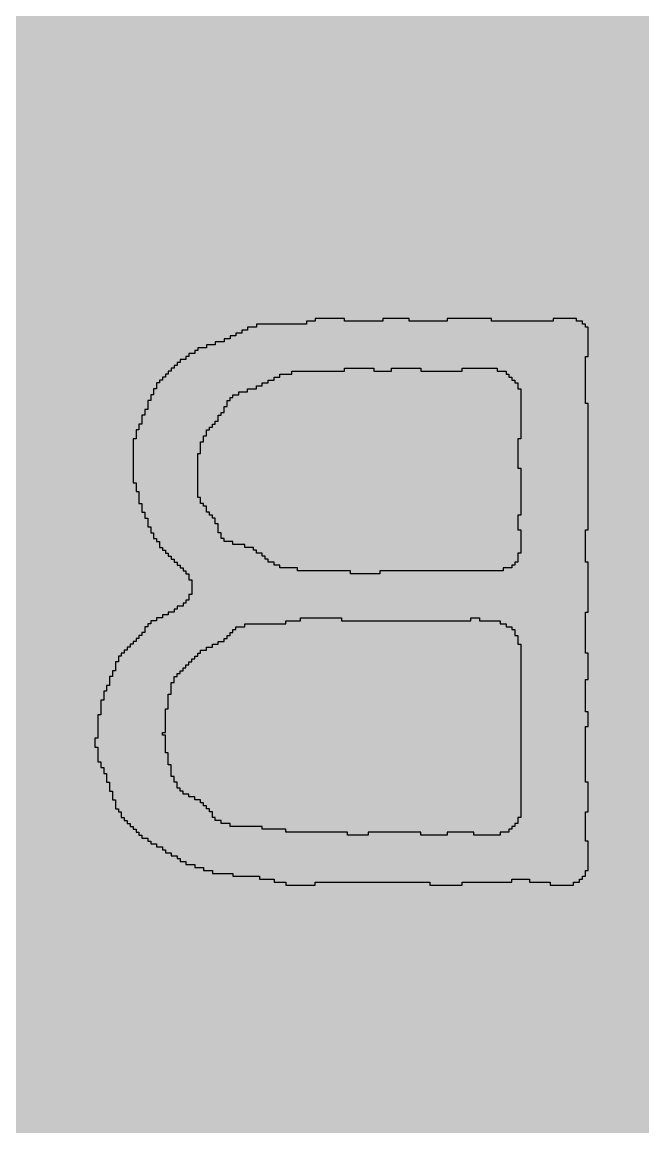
# Model space of a CAD drawing. Header units: millimetres. Extents: x 9.6 to 105, y 7.6 to 66.9.
# Drawn here: x 14.961 to 16.26, y 15.277 to 17.589 of the extents above; entities that cross this region are included whole.
import ezdxf

# ---------------------------------------------------------------- set-up
doc = ezdxf.new("R2010")
doc.units = ezdxf.units.MM
for name, color, linetype in [('BottomLayer', 5, 'Continuous'), ('BottomOverlay', 54, 'Continuous'), ('TopLayer', 1, 'Continuous')]:
    doc.layers.add(name, color=color, linetype=linetype)

msp = doc.modelspace()

# ---------------------------------------------------------------- hatches: boundary and pattern name
at = {"layer": 'BottomLayer'}
msp.add_hatch(color=5, dxfattribs=at).paths.add_polyline_path([(10.2868, 10.414), (18.669, 10.414), (18.669, 61.9242), (10.2868, 61.9242)])
at = {"layer": 'TopLayer'}
msp.add_hatch(color=1, dxfattribs=at).paths.add_polyline_path([(9.779, 11.049), (19.939, 11.049), (19.939, 35.814), (9.779, 35.814)])

# ---------------------------------------------------------------- linework, layer by layer
at = {"layer": 'BottomOverlay'}
for p, q in [((15.5739, 16.969), (15.5739, 16.9629)), ((15.6354, 16.969), (15.5739, 16.969)), ((15.6354, 16.9629), (15.6354, 16.969)), ((15.7706, 16.969), (15.7153, 16.969)), ((15.7153, 16.969), (15.7153, 16.9629)), ((15.7706, 16.9629), (15.7706, 16.969)), ((15.9426, 16.969), (15.8504, 16.969)), ((15.8504, 16.969), (15.8504, 16.9629)), ((15.9426, 16.9629), (15.9426, 16.969)), ((16.1208, 16.969), (16.0716, 16.969)), ((16.0716, 16.969), (16.0716, 16.9629)), ((16.1208, 16.9629), (16.1208, 16.969)), ((15.4511, 16.9506), (15.4326, 16.9506)), ((15.4326, 16.9506), (15.4326, 16.9445)), ((15.5555, 16.9568), (15.4511, 16.9568)), ((15.4511, 16.9568), (15.4511, 16.9506)), ((15.5739, 16.9629), (15.5555, 16.9629)), ((15.5555, 16.9629), (15.5555, 16.9568)), ((15.7153, 16.9629), (15.6354, 16.9629)), ((15.8504, 16.9629), (15.7706, 16.9629)), ((16.0716, 16.9629), (15.9426, 16.9629)), ((16.133, 16.9629), (16.1208, 16.9629)), ((16.133, 16.9568), (16.133, 16.9629)), ((16.1392, 16.9568), (16.133, 16.9568)), ((16.1392, 16.9506), (16.1392, 16.9568)), ((16.1453, 16.9506), (16.1392, 16.9506)), ((16.1453, 16.9445), (16.1453, 16.9506)), ((15.3958, 16.926), (15.3835, 16.926)), ((15.3835, 16.926), (15.3835, 16.9199)), ((15.408, 16.9322), (15.3958, 16.9322)), ((15.3958, 16.9322), (15.3958, 16.926)), ((15.4203, 16.9383), (15.408, 16.9383)), ((15.408, 16.9383), (15.408, 16.9322)), ((15.4326, 16.9445), (15.4203, 16.9445)), ((15.4203, 16.9445), (15.4203, 16.9383)), ((16.1453, 16.9383), (16.1453, 16.9445)), ((16.1453, 16.9322), (16.1453, 16.9383)), ((16.1453, 16.926), (16.1453, 16.9322)), ((16.1453, 16.9199), (16.1453, 16.926)), ((15.3282, 16.9015), (15.322, 16.9015)), ((15.322, 16.9015), (15.322, 16.8953)), ((15.3466, 16.9076), (15.3282, 16.9076)), ((15.3282, 16.9076), (15.3282, 16.9015)), ((15.365, 16.9138), (15.3466, 16.9138)), ((15.3466, 16.9138), (15.3466, 16.9076)), ((15.3835, 16.9199), (15.365, 16.9199)), ((15.365, 16.9199), (15.365, 16.9138)), ((16.1453, 16.9138), (16.1453, 16.9199)), ((16.1453, 16.9076), (16.1453, 16.9138)), ((16.1453, 16.9015), (16.1453, 16.9076)), ((16.1453, 16.8953), (16.1453, 16.9015)), ((15.2913, 16.8769), (15.2852, 16.8769)), ((15.2852, 16.8769), (15.2852, 16.8707)), ((15.3036, 16.883), (15.2913, 16.883)), ((15.2913, 16.883), (15.2913, 16.8769)), ((15.3097, 16.8892), (15.3036, 16.8892)), ((15.3036, 16.8892), (15.3036, 16.883)), ((15.322, 16.8953), (15.3097, 16.8953)), ((15.3097, 16.8953), (15.3097, 16.8892)), ((16.1392, 16.883), (16.1392, 16.8892)), ((16.1392, 16.8892), (16.1453, 16.8892)), ((16.1392, 16.8769), (16.1392, 16.883)), ((16.1392, 16.8707), (16.1392, 16.8769)), ((16.1453, 16.8892), (16.1453, 16.8953)), ((15.2729, 16.8585), (15.2667, 16.8585)), ((15.2667, 16.8585), (15.2667, 16.8523)), ((15.279, 16.8646), (15.2729, 16.8646)), ((15.2729, 16.8646), (15.2729, 16.8585)), ((15.2852, 16.8707), (15.279, 16.8707)), ((15.279, 16.8707), (15.279, 16.8646)), ((15.5248, 16.8523), (15.5248, 16.8585)), ((15.5248, 16.8585), (15.6354, 16.8585)), ((15.6354, 16.8585), (15.6354, 16.8646)), ((15.6354, 16.8646), (15.6968, 16.8646)), ((15.6968, 16.8646), (15.6968, 16.8585)), ((15.6968, 16.8585), (15.7337, 16.8585)), ((15.7337, 16.8585), (15.7337, 16.8646)), ((15.7337, 16.8646), (15.7951, 16.8646)), ((15.7951, 16.8646), (15.7951, 16.8585)), ((15.7951, 16.8585), (15.8811, 16.8585)), ((15.8811, 16.8585), (15.8811, 16.8646)), ((15.8811, 16.8646), (15.9549, 16.8646)), ((15.9549, 16.8646), (15.9549, 16.8585)), ((15.9549, 16.8585), (15.9733, 16.8585)), ((15.9733, 16.8585), (15.9733, 16.8523)), ((16.1392, 16.8646), (16.1392, 16.8707)), ((16.1392, 16.8585), (16.1392, 16.8646)), ((16.1392, 16.8523), (16.1392, 16.8585)), ((15.2483, 16.8339), (15.2422, 16.8339)), ((15.2422, 16.8339), (15.2422, 16.8277)), ((15.2544, 16.84), (15.2483, 16.84)), ((15.2483, 16.84), (15.2483, 16.8339)), ((15.2606, 16.8462), (15.2544, 16.8462)), ((15.2544, 16.8462), (15.2544, 16.84)), ((15.2667, 16.8523), (15.2606, 16.8523)), ((15.2606, 16.8523), (15.2606, 16.8462)), ((15.4633, 16.8277), (15.4633, 16.8339)), ((15.4633, 16.8339), (15.4756, 16.8339)), ((15.4756, 16.8339), (15.4756, 16.84)), ((15.4756, 16.84), (15.4879, 16.84)), ((15.4879, 16.84), (15.4879, 16.8462)), ((15.4879, 16.8462), (15.5002, 16.8462)), ((15.5002, 16.8462), (15.5002, 16.8523)), ((15.5002, 16.8523), (15.5248, 16.8523)), ((15.9733, 16.8523), (15.9794, 16.8523)), ((15.9794, 16.8523), (15.9794, 16.8462)), ((15.9794, 16.8462), (15.9856, 16.8462)), ((15.9856, 16.8462), (15.9856, 16.84)), ((15.9856, 16.84), (15.9917, 16.84)), ((15.9917, 16.84), (15.9917, 16.8339)), ((15.9917, 16.8339), (15.9979, 16.8339)), ((15.9979, 16.8339), (15.9979, 16.8277)), ((16.1392, 16.8462), (16.1392, 16.8523)), ((16.1392, 16.84), (16.1392, 16.8462)), ((16.1392, 16.8339), (16.1392, 16.84)), ((16.1392, 16.8277), (16.1392, 16.8339)), ((15.236, 16.8093), (15.2299, 16.8093)), ((15.2299, 16.8093), (15.2299, 16.8032)), ((15.2422, 16.8216), (15.236, 16.8216)), ((15.236, 16.8216), (15.236, 16.8154)), ((15.236, 16.8154), (15.236, 16.8093)), ((15.2422, 16.8277), (15.2422, 16.8216)), ((15.4019, 16.8032), (15.4019, 16.8093)), ((15.4019, 16.8093), (15.4142, 16.8093)), ((15.4142, 16.8093), (15.4142, 16.8154)), ((15.4142, 16.8154), (15.4326, 16.8154)), ((15.4326, 16.8154), (15.4326, 16.8216)), ((15.4326, 16.8216), (15.4511, 16.8216)), ((15.4511, 16.8216), (15.4511, 16.8277)), ((15.4511, 16.8277), (15.4633, 16.8277)), ((15.9979, 16.8277), (15.9979, 16.8216)), ((15.9979, 16.8216), (16.004, 16.8216)), ((16.004, 16.8216), (16.004, 16.8154)), ((16.004, 16.8154), (16.004, 16.8093)), ((16.004, 16.8093), (16.004, 16.8032)), ((16.1392, 16.8216), (16.1392, 16.8277)), ((16.1392, 16.8154), (16.1392, 16.8216)), ((16.1392, 16.8093), (16.1392, 16.8154)), ((16.1392, 16.8032), (16.1392, 16.8093)), ((15.2299, 16.797), (15.2237, 16.797)), ((15.2237, 16.797), (15.2237, 16.7909)), ((15.2237, 16.7909), (15.2237, 16.7847)), ((15.2237, 16.7847), (15.2237, 16.7786)), ((15.2299, 16.8032), (15.2299, 16.797)), ((15.3835, 16.7786), (15.3835, 16.7847)), ((15.3835, 16.7847), (15.3896, 16.7847)), ((15.3896, 16.7909), (15.3896, 16.797)), ((15.3896, 16.797), (15.3958, 16.797)), ((15.3896, 16.7847), (15.3896, 16.7909)), ((15.3958, 16.797), (15.3958, 16.8032)), ((15.3958, 16.8032), (15.4019, 16.8032)), ((16.004, 16.8032), (16.004, 16.797)), ((16.004, 16.797), (16.004, 16.7909)), ((16.004, 16.7909), (16.004, 16.7847)), ((16.004, 16.7847), (16.004, 16.7786)), ((16.1392, 16.797), (16.1392, 16.8032)), ((16.1392, 16.7909), (16.1392, 16.797)), ((16.1453, 16.7909), (16.1392, 16.7909)), ((16.1453, 16.7847), (16.1453, 16.7909)), ((16.1453, 16.7786), (16.1453, 16.7847)), ((15.2176, 16.7663), (15.2114, 16.7663)), ((15.2114, 16.7663), (15.2114, 16.7602)), ((15.2114, 16.7602), (15.2114, 16.754)), ((15.2237, 16.7786), (15.2176, 16.7786)), ((15.2176, 16.7786), (15.2176, 16.7724)), ((15.2176, 16.7724), (15.2176, 16.7663)), ((15.3712, 16.7602), (15.3712, 16.7663)), ((15.3712, 16.7663), (15.3773, 16.7663)), ((15.3712, 16.754), (15.3712, 16.7602)), ((15.3773, 16.7663), (15.3773, 16.7724)), ((15.3773, 16.7724), (15.3835, 16.7724)), ((15.3835, 16.7724), (15.3835, 16.7786)), ((16.004, 16.7786), (16.004, 16.7724)), ((16.004, 16.7724), (16.004, 16.7663)), ((16.004, 16.7663), (16.004, 16.7602)), ((16.004, 16.7602), (16.004, 16.754)), ((16.1453, 16.7724), (16.1453, 16.7786)), ((16.1453, 16.7663), (16.1453, 16.7724)), ((16.1453, 16.7602), (16.1453, 16.7663)), ((16.1453, 16.754), (16.1453, 16.7602)), ((15.2114, 16.7479), (15.2053, 16.7479)), ((15.2053, 16.7479), (15.2053, 16.7417)), ((15.2053, 16.7417), (15.2053, 16.7356)), ((15.2114, 16.754), (15.2114, 16.7479)), ((15.3528, 16.7356), (15.3528, 16.7417)), ((15.3528, 16.7417), (15.3589, 16.7417)), ((15.3589, 16.7417), (15.3589, 16.7479)), ((15.3589, 16.7479), (15.365, 16.7479)), ((15.365, 16.7479), (15.365, 16.754)), ((15.365, 16.754), (15.3712, 16.754)), ((16.004, 16.754), (16.004, 16.7479)), ((16.004, 16.7479), (16.004, 16.7417)), ((16.004, 16.7417), (16.004, 16.7356)), ((16.1453, 16.7479), (16.1453, 16.754)), ((16.1453, 16.7417), (16.1453, 16.7479)), ((16.1453, 16.7356), (16.1453, 16.7417)), ((15.1992, 16.7171), (15.193, 16.7171)), ((15.193, 16.7171), (15.193, 16.711)), ((15.2053, 16.7356), (15.1992, 16.7356)), ((15.1992, 16.7356), (15.1992, 16.7294)), ((15.1992, 16.7294), (15.1992, 16.7233)), ((15.1992, 16.7233), (15.1992, 16.7171)), ((15.3405, 16.7171), (15.3405, 16.7233)), ((15.3405, 16.7233), (15.3466, 16.7233)), ((15.3405, 16.711), (15.3405, 16.7171)), ((15.3466, 16.7294), (15.3466, 16.7356)), ((15.3466, 16.7356), (15.3528, 16.7356)), ((15.3466, 16.7233), (15.3466, 16.7294)), ((16.004, 16.7171), (15.9979, 16.7171)), ((15.9979, 16.7171), (15.9979, 16.711)), ((16.004, 16.7356), (16.004, 16.7294)), ((16.004, 16.7294), (16.004, 16.7233)), ((16.004, 16.7233), (16.004, 16.7171)), ((16.1453, 16.7294), (16.1453, 16.7356)), ((16.1453, 16.7233), (16.1453, 16.7294)), ((16.1453, 16.7171), (16.1453, 16.7233)), ((16.1453, 16.711), (16.1453, 16.7171)), ((15.193, 16.711), (15.193, 16.7049)), ((15.193, 16.7049), (15.193, 16.6987)), ((15.193, 16.6987), (15.193, 16.6926)), ((15.193, 16.6926), (15.193, 16.6864)), ((15.3343, 16.7049), (15.3343, 16.711)), ((15.3343, 16.711), (15.3405, 16.711)), ((15.3343, 16.6987), (15.3343, 16.7049)), ((15.3343, 16.6926), (15.3343, 16.6987)), ((15.3343, 16.6864), (15.3343, 16.6926)), ((15.9979, 16.711), (15.9979, 16.7049)), ((15.9979, 16.7049), (15.9979, 16.6987)), ((15.9979, 16.6987), (15.9979, 16.6926)), ((15.9979, 16.6926), (15.9979, 16.6864)), ((16.1453, 16.7049), (16.1453, 16.711)), ((16.1453, 16.6987), (16.1453, 16.7049)), ((16.1453, 16.6926), (16.1453, 16.6987)), ((16.1453, 16.6864), (16.1453, 16.6926)), ((15.193, 16.6864), (15.193, 16.6803)), ((15.193, 16.6803), (15.193, 16.6741)), ((15.193, 16.6741), (15.193, 16.668)), ((15.193, 16.668), (15.193, 16.6618)), ((15.3282, 16.6803), (15.3282, 16.6864)), ((15.3282, 16.6864), (15.3343, 16.6864)), ((15.3282, 16.6741), (15.3282, 16.6803)), ((15.3282, 16.668), (15.3282, 16.6741)), ((15.3282, 16.6618), (15.3282, 16.668)), ((15.9979, 16.6864), (15.9979, 16.6803)), ((15.9979, 16.6803), (15.9979, 16.6741)), ((15.9979, 16.6741), (15.9979, 16.668)), ((15.9979, 16.668), (15.9979, 16.6618)), ((16.1453, 16.6803), (16.1453, 16.6864)), ((16.1453, 16.6741), (16.1453, 16.6803)), ((16.1453, 16.668), (16.1453, 16.6741)), ((16.1453, 16.6618), (16.1453, 16.668)), ((15.193, 16.6618), (15.193, 16.6557)), ((15.193, 16.6557), (15.193, 16.6496)), ((15.193, 16.6496), (15.193, 16.6434)), ((15.3282, 16.6557), (15.3282, 16.6618)), ((15.3282, 16.6496), (15.3282, 16.6557)), ((15.3282, 16.6434), (15.3282, 16.6496)), ((15.9979, 16.6618), (15.9979, 16.6557)), ((15.9979, 16.6557), (16.004, 16.6557)), ((16.004, 16.6557), (16.004, 16.6496)), ((16.004, 16.6496), (16.004, 16.6434)), ((16.1453, 16.6557), (16.1453, 16.6618)), ((16.1453, 16.6496), (16.1453, 16.6557)), ((16.1453, 16.6434), (16.1453, 16.6496)), ((15.193, 16.6434), (15.193, 16.6373)), ((15.193, 16.6373), (15.193, 16.6311)), ((15.193, 16.6311), (15.193, 16.625)), ((15.193, 16.625), (15.1992, 16.625)), ((15.1992, 16.625), (15.1992, 16.6188)), ((15.3282, 16.6373), (15.3282, 16.6434)), ((15.3282, 16.6311), (15.3282, 16.6373)), ((15.3282, 16.625), (15.3282, 16.6311)), ((15.3282, 16.6188), (15.3282, 16.625)), ((16.004, 16.6434), (16.004, 16.6373)), ((16.004, 16.6373), (16.004, 16.6311)), ((16.004, 16.6311), (16.004, 16.625)), ((16.004, 16.625), (16.004, 16.6188)), ((16.1453, 16.6373), (16.1453, 16.6434)), ((16.1453, 16.6311), (16.1453, 16.6373)), ((16.1453, 16.625), (16.1453, 16.6311)), ((16.1453, 16.6188), (16.1453, 16.625)), ((15.1992, 16.6188), (15.1992, 16.6127)), ((15.1992, 16.6127), (15.1992, 16.6065)), ((15.1992, 16.6065), (15.2053, 16.6065)), ((15.2053, 16.6065), (15.2053, 16.6004)), ((15.2053, 16.6004), (15.2053, 16.5943)), ((15.3282, 16.6127), (15.3282, 16.6188)), ((15.3282, 16.6065), (15.3282, 16.6127)), ((15.3282, 16.6004), (15.3282, 16.6065)), ((15.3282, 16.5943), (15.3282, 16.6004)), ((16.004, 16.6188), (16.004, 16.6127)), ((16.004, 16.6127), (16.004, 16.6065)), ((16.004, 16.6065), (16.004, 16.6004)), ((16.004, 16.6004), (16.004, 16.5943)), ((16.1453, 16.6127), (16.1453, 16.6188)), ((16.1453, 16.6065), (16.1453, 16.6127)), ((16.1453, 16.6004), (16.1453, 16.6065)), ((16.1453, 16.5943), (16.1453, 16.6004)), ((15.2053, 16.5943), (15.2053, 16.5881)), ((15.2053, 16.5881), (15.2053, 16.582)), ((15.2053, 16.582), (15.2114, 16.582)), ((15.2114, 16.582), (15.2114, 16.5758)), ((15.2114, 16.5758), (15.2114, 16.5697)), ((15.3343, 16.5943), (15.3282, 16.5943)), ((15.3343, 16.5881), (15.3343, 16.5943)), ((15.3343, 16.582), (15.3343, 16.5881)), ((15.3405, 16.582), (15.3343, 16.582)), ((15.3405, 16.5758), (15.3405, 16.582)), ((15.3466, 16.5758), (15.3405, 16.5758)), ((15.3466, 16.5697), (15.3466, 16.5758)), ((16.004, 16.5943), (16.004, 16.5881)), ((16.004, 16.5881), (16.004, 16.582)), ((16.004, 16.582), (16.004, 16.5758)), ((16.004, 16.5758), (16.004, 16.5697)), ((16.1453, 16.5881), (16.1453, 16.5943)), ((16.1453, 16.582), (16.1453, 16.5881)), ((16.1453, 16.5758), (16.1453, 16.582)), ((16.1453, 16.5697), (16.1453, 16.5758)), ((15.2114, 16.5697), (15.2114, 16.5635)), ((15.2114, 16.5635), (15.2176, 16.5635)), ((15.2176, 16.5635), (15.2176, 16.5574)), ((15.2176, 16.5574), (15.2176, 16.5513)), ((15.3466, 16.5635), (15.3466, 16.5697)), ((15.3528, 16.5635), (15.3466, 16.5635)), ((15.3528, 16.5574), (15.3528, 16.5635)), ((15.3589, 16.5574), (15.3528, 16.5574)), ((15.3589, 16.5513), (15.3589, 16.5574)), ((16.004, 16.5574), (15.9979, 16.5574)), ((15.9979, 16.5574), (15.9979, 16.5513)), ((16.004, 16.5697), (16.004, 16.5635)), ((16.004, 16.5635), (16.004, 16.5574)), ((16.1453, 16.5635), (16.1453, 16.5697)), ((16.1453, 16.5574), (16.1453, 16.5635)), ((16.1453, 16.5513), (16.1453, 16.5574)), ((15.2176, 16.5513), (15.2237, 16.5513)), ((15.2237, 16.5513), (15.2237, 16.5451)), ((15.2237, 16.5451), (15.2237, 16.539)), ((15.2237, 16.539), (15.2237, 16.5328)), ((15.2237, 16.5328), (15.2299, 16.5328)), ((15.2299, 16.5328), (15.2299, 16.5267)), ((15.365, 16.5513), (15.3589, 16.5513)), ((15.365, 16.5451), (15.365, 16.5513)), ((15.365, 16.539), (15.365, 16.5451)), ((15.3712, 16.539), (15.365, 16.539)), ((15.3712, 16.5328), (15.3712, 16.539)), ((15.3712, 16.5267), (15.3712, 16.5328)), ((15.9979, 16.5513), (15.9979, 16.5451)), ((15.9979, 16.5451), (15.9979, 16.539)), ((15.9979, 16.539), (15.9979, 16.5328)), ((15.9979, 16.5328), (15.9979, 16.5267)), ((16.1453, 16.5451), (16.1453, 16.5513)), ((16.1453, 16.539), (16.1453, 16.5451)), ((16.1453, 16.5328), (16.1453, 16.539)), ((16.1453, 16.5267), (16.1453, 16.5328)), ((15.2299, 16.5267), (15.2299, 16.5205)), ((15.2299, 16.5205), (15.236, 16.5205)), ((15.236, 16.5205), (15.236, 16.5144)), ((15.236, 16.5144), (15.236, 16.5082)), ((15.236, 16.5082), (15.2422, 16.5082)), ((15.2422, 16.5082), (15.2422, 16.5021)), ((15.3712, 16.5205), (15.3712, 16.5267)), ((15.3773, 16.5205), (15.3712, 16.5205)), ((15.3773, 16.5144), (15.3773, 16.5205)), ((15.3773, 16.5082), (15.3773, 16.5144)), ((15.3835, 16.5082), (15.3773, 16.5082)), ((15.3835, 16.5021), (15.3835, 16.5082)), ((15.9979, 16.5267), (16.004, 16.5267)), ((16.004, 16.5267), (16.004, 16.5205)), ((16.004, 16.5205), (16.004, 16.5144)), ((16.004, 16.5144), (16.004, 16.5082)), ((16.004, 16.5082), (16.004, 16.5021)), ((16.1392, 16.5205), (16.1392, 16.5267)), ((16.1392, 16.5267), (16.1453, 16.5267)), ((16.1392, 16.5144), (16.1392, 16.5205)), ((16.1392, 16.5082), (16.1392, 16.5144)), ((16.1392, 16.5021), (16.1392, 16.5082)), ((15.2422, 16.5021), (15.2483, 16.5021)), ((15.2483, 16.5021), (15.2483, 16.496)), ((15.2483, 16.496), (15.2483, 16.4898)), ((15.2483, 16.4898), (15.2544, 16.4898)), ((15.2544, 16.4898), (15.2544, 16.4837)), ((15.2544, 16.4837), (15.2606, 16.4837)), ((15.2606, 16.4837), (15.2606, 16.4775)), ((15.4019, 16.5021), (15.3835, 16.5021)), ((15.4019, 16.496), (15.4019, 16.5021)), ((15.4265, 16.496), (15.4019, 16.496)), ((15.4265, 16.4898), (15.4265, 16.496)), ((15.4449, 16.4898), (15.4265, 16.4898)), ((15.4449, 16.4837), (15.4449, 16.4898)), ((15.4511, 16.4837), (15.4449, 16.4837)), ((15.4511, 16.4775), (15.4511, 16.4837)), ((16.004, 16.5021), (16.004, 16.496)), ((16.004, 16.496), (16.004, 16.4898)), ((16.004, 16.4898), (16.004, 16.4837)), ((16.004, 16.4837), (16.004, 16.4775)), ((16.1392, 16.496), (16.1392, 16.5021)), ((16.1392, 16.4898), (16.1392, 16.496)), ((16.1392, 16.4837), (16.1392, 16.4898)), ((16.1392, 16.4775), (16.1392, 16.4837)), ((15.2606, 16.4775), (15.2667, 16.4775)), ((15.2667, 16.4775), (15.2667, 16.4714)), ((15.2667, 16.4714), (15.2729, 16.4714)), ((15.2729, 16.4714), (15.2729, 16.4652)), ((15.2729, 16.4652), (15.279, 16.4652)), ((15.279, 16.4652), (15.279, 16.4591)), ((15.4633, 16.4775), (15.4511, 16.4775)), ((15.4633, 16.4714), (15.4633, 16.4775)), ((15.4695, 16.4714), (15.4633, 16.4714)), ((15.4695, 16.4652), (15.4695, 16.4714)), ((15.4756, 16.4652), (15.4695, 16.4652)), ((15.4756, 16.4591), (15.4756, 16.4652)), ((16.004, 16.4775), (15.9979, 16.4775)), ((15.9979, 16.4775), (15.9979, 16.4714)), ((15.9979, 16.4714), (15.9979, 16.4652)), ((15.9979, 16.4652), (15.9979, 16.4591)), ((16.1392, 16.4714), (16.1392, 16.4775)), ((16.1392, 16.4652), (16.1392, 16.4714)), ((16.1392, 16.4591), (16.1392, 16.4652)), ((15.279, 16.4591), (15.2852, 16.4591)), ((15.2852, 16.4591), (15.2852, 16.4529)), ((15.2852, 16.4529), (15.2913, 16.4529)), ((15.2913, 16.4529), (15.2913, 16.4468)), ((15.2913, 16.4468), (15.2975, 16.4468)), ((15.2975, 16.4468), (15.2975, 16.4407)), ((15.2975, 16.4407), (15.3036, 16.4407)), ((15.3036, 16.4407), (15.3036, 16.4345)), ((15.4879, 16.4591), (15.4756, 16.4591)), ((15.4879, 16.4529), (15.4879, 16.4591)), ((15.5002, 16.4529), (15.4879, 16.4529)), ((15.5002, 16.4468), (15.5002, 16.4529)), ((15.5371, 16.4468), (15.5002, 16.4468)), ((15.5371, 16.4407), (15.5371, 16.4468)), ((15.6477, 16.4407), (15.5371, 16.4407)), ((15.6477, 16.4345), (15.6477, 16.4407)), ((15.9672, 16.4407), (15.7091, 16.4407)), ((15.7091, 16.4407), (15.7091, 16.4345)), ((15.9856, 16.4468), (15.9672, 16.4468)), ((15.9672, 16.4468), (15.9672, 16.4407)), ((15.9917, 16.4529), (15.9856, 16.4529)), ((15.9856, 16.4529), (15.9856, 16.4468)), ((15.9979, 16.4591), (15.9917, 16.4591)), ((15.9917, 16.4591), (15.9917, 16.4529)), ((16.1453, 16.4591), (16.1392, 16.4591)), ((16.1453, 16.4529), (16.1453, 16.4591)), ((16.1453, 16.4468), (16.1453, 16.4529)), ((16.1453, 16.4407), (16.1453, 16.4468)), ((16.1453, 16.4345), (16.1453, 16.4407)), ((15.3036, 16.4345), (15.3097, 16.4345)), ((15.3097, 16.4345), (15.3097, 16.4284)), ((15.3097, 16.4284), (15.3097, 16.4222)), ((15.3097, 16.4222), (15.3159, 16.4222)), ((15.3159, 16.4222), (15.3159, 16.4161)), ((15.3159, 16.4161), (15.3159, 16.4099)), ((15.7091, 16.4345), (15.6477, 16.4345)), ((16.1453, 16.4284), (16.1453, 16.4345)), ((16.1453, 16.4222), (16.1453, 16.4284)), ((16.1453, 16.4161), (16.1453, 16.4222)), ((16.1453, 16.4099), (16.1453, 16.4161)), ((15.3159, 16.3915), (15.3097, 16.3915)), ((15.3097, 16.3915), (15.3097, 16.3854)), ((15.3159, 16.4099), (15.3159, 16.4038)), ((15.3159, 16.4038), (15.3159, 16.3977)), ((15.3159, 16.3977), (15.3159, 16.3915)), ((16.1453, 16.4038), (16.1453, 16.4099)), ((16.1453, 16.3977), (16.1453, 16.4038)), ((16.1453, 16.3915), (16.1453, 16.3977)), ((16.1453, 16.3854), (16.1453, 16.3915)), ((15.3036, 16.3731), (15.2975, 16.3731)), ((15.2975, 16.3731), (15.2975, 16.3669)), ((15.3097, 16.3792), (15.3036, 16.3792)), ((15.3036, 16.3792), (15.3036, 16.3731)), ((15.3097, 16.3854), (15.3097, 16.3792)), ((16.1453, 16.3792), (16.1453, 16.3854)), ((16.1453, 16.3731), (16.1453, 16.3792)), ((16.1453, 16.3669), (16.1453, 16.3731)), ((15.2667, 16.3485), (15.2544, 16.3485)), ((15.2544, 16.3485), (15.2544, 16.3424)), ((15.279, 16.3546), (15.2667, 16.3546)), ((15.2667, 16.3546), (15.2667, 16.3485)), ((15.2852, 16.3608), (15.279, 16.3608)), ((15.279, 16.3608), (15.279, 16.3546)), ((15.2975, 16.3669), (15.2852, 16.3669)), ((15.2852, 16.3669), (15.2852, 16.3608)), ((16.1392, 16.3485), (16.1392, 16.3546)), ((16.1392, 16.3546), (16.1453, 16.3546)), ((16.1392, 16.3424), (16.1392, 16.3485)), ((16.1453, 16.3608), (16.1453, 16.3669)), ((16.1453, 16.3546), (16.1453, 16.3608)), ((15.2237, 16.3239), (15.2176, 16.3239)), ((15.2176, 16.3239), (15.2176, 16.3178)), ((15.2299, 16.3301), (15.2237, 16.3301)), ((15.2237, 16.3301), (15.2237, 16.3239)), ((15.2422, 16.3362), (15.2299, 16.3362)), ((15.2299, 16.3362), (15.2299, 16.3301)), ((15.2544, 16.3424), (15.2422, 16.3424)), ((15.2422, 16.3424), (15.2422, 16.3362)), ((15.408, 16.3178), (15.408, 16.3239)), ((15.408, 16.3239), (15.4265, 16.3239)), ((15.4265, 16.3239), (15.4265, 16.3301)), ((15.4265, 16.3301), (15.5125, 16.3301)), ((15.5125, 16.3301), (15.5125, 16.3362)), ((15.5125, 16.3362), (15.5432, 16.3362)), ((15.5432, 16.3362), (15.5432, 16.3424)), ((15.5432, 16.3424), (15.6292, 16.3424)), ((15.6292, 16.3424), (15.6292, 16.3362)), ((15.6292, 16.3362), (15.8996, 16.3362)), ((15.8996, 16.3362), (15.8996, 16.3424)), ((15.8996, 16.3424), (15.918, 16.3424)), ((15.918, 16.3424), (15.918, 16.3362)), ((15.918, 16.3362), (15.961, 16.3362)), ((15.961, 16.3362), (15.961, 16.3301)), ((15.961, 16.3301), (15.9733, 16.3301)), ((15.9733, 16.3301), (15.9733, 16.3239)), ((15.9733, 16.3239), (15.9856, 16.3239)), ((15.9856, 16.3239), (15.9856, 16.3178)), ((16.1392, 16.3362), (16.1392, 16.3424)), ((16.1392, 16.3301), (16.1392, 16.3362)), ((16.1392, 16.3239), (16.1392, 16.3301)), ((16.1392, 16.3178), (16.1392, 16.3239)), ((15.2053, 16.2993), (15.1992, 16.2993)), ((15.1992, 16.2993), (15.1992, 16.2932)), ((15.2114, 16.3055), (15.2053, 16.3055)), ((15.2053, 16.3055), (15.2053, 16.2993)), ((15.2176, 16.3116), (15.2114, 16.3116)), ((15.2114, 16.3116), (15.2114, 16.3055)), ((15.2176, 16.3178), (15.2176, 16.3116)), ((15.3835, 16.2932), (15.3835, 16.2993)), ((15.3835, 16.2993), (15.3896, 16.2993)), ((15.3896, 16.2993), (15.3896, 16.3055)), ((15.3896, 16.3055), (15.3958, 16.3055)), ((15.3958, 16.3055), (15.3958, 16.3116)), ((15.3958, 16.3116), (15.4019, 16.3116)), ((15.4019, 16.3116), (15.4019, 16.3178)), ((15.4019, 16.3178), (15.408, 16.3178)), ((15.9856, 16.3178), (15.9917, 16.3178)), ((15.9917, 16.3178), (15.9917, 16.3116)), ((15.9917, 16.3116), (15.9917, 16.3055)), ((15.9917, 16.3055), (15.9979, 16.3055)), ((15.9979, 16.3055), (15.9979, 16.2993)), ((15.9979, 16.2993), (15.9979, 16.2932)), ((16.1392, 16.3116), (16.1392, 16.3178)), ((16.1392, 16.3055), (16.1392, 16.3116)), ((16.1392, 16.2993), (16.1392, 16.3055)), ((16.1392, 16.2932), (16.1392, 16.2993)), ((15.1807, 16.2748), (15.1746, 16.2748)), ((15.1746, 16.2748), (15.1746, 16.2686)), ((15.1869, 16.2809), (15.1807, 16.2809)), ((15.1807, 16.2809), (15.1807, 16.2748)), ((15.193, 16.2871), (15.1869, 16.2871)), ((15.1869, 16.2871), (15.1869, 16.2809)), ((15.1992, 16.2932), (15.193, 16.2932)), ((15.193, 16.2932), (15.193, 16.2871)), ((15.3343, 16.2686), (15.3343, 16.2748)), ((15.3343, 16.2748), (15.3466, 16.2748)), ((15.3466, 16.2748), (15.3466, 16.2809)), ((15.3466, 16.2809), (15.3589, 16.2809)), ((15.3589, 16.2809), (15.3589, 16.2871)), ((15.3589, 16.2871), (15.3712, 16.2871)), ((15.3712, 16.2871), (15.3712, 16.2932)), ((15.3712, 16.2932), (15.3835, 16.2932)), ((15.9979, 16.2932), (15.9979, 16.2871)), ((15.9979, 16.2871), (16.004, 16.2871)), ((16.004, 16.2871), (16.004, 16.2809)), ((16.004, 16.2809), (16.004, 16.2748)), ((16.004, 16.2748), (16.004, 16.2686)), ((16.1392, 16.2871), (16.1392, 16.2932)), ((16.1392, 16.2809), (16.1392, 16.2871)), ((16.1392, 16.2748), (16.1392, 16.2809)), ((16.1392, 16.2686), (16.1392, 16.2748)), ((15.1684, 16.2625), (15.1623, 16.2625)), ((15.1623, 16.2625), (15.1623, 16.2563)), ((15.1623, 16.2563), (15.1623, 16.2502)), ((15.1746, 16.2686), (15.1684, 16.2686)), ((15.1684, 16.2686), (15.1684, 16.2625)), ((15.3159, 16.2502), (15.3159, 16.2563)), ((15.3159, 16.2563), (15.322, 16.2563)), ((15.322, 16.2563), (15.322, 16.2625)), ((15.322, 16.2625), (15.3282, 16.2625)), ((15.3282, 16.2625), (15.3282, 16.2686)), ((15.3282, 16.2686), (15.3343, 16.2686)), ((16.004, 16.2686), (16.004, 16.2625)), ((16.004, 16.2625), (16.004, 16.2563)), ((16.004, 16.2563), (16.004, 16.2502)), ((16.1453, 16.2686), (16.1392, 16.2686)), ((16.1453, 16.2625), (16.1453, 16.2686)), ((16.1453, 16.2563), (16.1453, 16.2625)), ((16.1453, 16.2502), (16.1453, 16.2563)), ((15.1561, 16.2318), (15.15, 16.2318)), ((15.15, 16.2318), (15.15, 16.2256)), ((15.1623, 16.2502), (15.1561, 16.2502)), ((15.1561, 16.2502), (15.1561, 16.244)), ((15.1561, 16.244), (15.1561, 16.2379)), ((15.1561, 16.2379), (15.1561, 16.2318)), ((15.2913, 16.2256), (15.2913, 16.2318)), ((15.2913, 16.2318), (15.2975, 16.2318)), ((15.2975, 16.2318), (15.2975, 16.2379)), ((15.2975, 16.2379), (15.3036, 16.2379)), ((15.3036, 16.2379), (15.3036, 16.244)), ((15.3036, 16.244), (15.3097, 16.244)), ((15.3097, 16.244), (15.3097, 16.2502)), ((15.3097, 16.2502), (15.3159, 16.2502)), ((16.004, 16.2502), (16.004, 16.244)), ((16.004, 16.244), (16.004, 16.2379)), ((16.004, 16.2379), (16.004, 16.2318)), ((16.004, 16.2318), (16.004, 16.2256)), ((16.1453, 16.244), (16.1453, 16.2502)), ((16.1453, 16.2379), (16.1453, 16.244)), ((16.1453, 16.2318), (16.1453, 16.2379)), ((16.1453, 16.2256), (16.1453, 16.2318)), ((15.15, 16.2195), (15.1439, 16.2195)), ((15.1439, 16.2195), (15.1439, 16.2133)), ((15.1439, 16.2133), (15.1439, 16.2072)), ((15.1439, 16.2072), (15.1439, 16.201)), ((15.15, 16.2256), (15.15, 16.2195)), ((15.2729, 16.201), (15.2729, 16.2072)), ((15.2729, 16.2072), (15.279, 16.2072)), ((15.279, 16.2133), (15.279, 16.2195)), ((15.279, 16.2195), (15.2852, 16.2195)), ((15.279, 16.2072), (15.279, 16.2133)), ((15.2852, 16.2195), (15.2852, 16.2256)), ((15.2852, 16.2256), (15.2913, 16.2256)), ((16.004, 16.2256), (16.004, 16.2195)), ((16.004, 16.2195), (16.004, 16.2133)), ((16.004, 16.2133), (16.004, 16.2072)), ((16.004, 16.2072), (16.004, 16.201)), ((16.1392, 16.2072), (16.1392, 16.2133)), ((16.1392, 16.2133), (16.1453, 16.2133)), ((16.1392, 16.201), (16.1392, 16.2072)), ((16.1453, 16.2195), (16.1453, 16.2256)), ((16.1453, 16.2133), (16.1453, 16.2195)), ((15.1377, 16.1888), (15.1316, 16.1888)), ((15.1316, 16.1888), (15.1316, 16.1826)), ((15.1316, 16.1826), (15.1316, 16.1765)), ((15.1439, 16.201), (15.1377, 16.201)), ((15.1377, 16.201), (15.1377, 16.1949)), ((15.1377, 16.1949), (15.1377, 16.1888)), ((15.2667, 16.1765), (15.2667, 16.1826)), ((15.2667, 16.1826), (15.2729, 16.1826)), ((15.2729, 16.1949), (15.2729, 16.201)), ((15.2729, 16.1888), (15.2729, 16.1949)), ((15.2729, 16.1826), (15.2729, 16.1888)), ((16.004, 16.201), (16.004, 16.1949)), ((16.004, 16.1949), (16.004, 16.1888)), ((16.004, 16.1888), (16.004, 16.1826)), ((16.004, 16.1826), (16.004, 16.1765)), ((16.1392, 16.1949), (16.1392, 16.201)), ((16.1392, 16.1888), (16.1392, 16.1949)), ((16.1392, 16.1826), (16.1392, 16.1888)), ((16.1392, 16.1765), (16.1392, 16.1826)), ((15.1316, 16.1703), (15.1254, 16.1703)), ((15.1254, 16.1703), (15.1254, 16.1642)), ((15.1254, 16.1642), (15.1254, 16.158)), ((15.1316, 16.1765), (15.1316, 16.1703)), ((15.2667, 16.1703), (15.2667, 16.1765)), ((15.2667, 16.1642), (15.2667, 16.1703)), ((15.2667, 16.158), (15.2667, 16.1642)), ((16.004, 16.1765), (16.004, 16.1703)), ((16.004, 16.1703), (16.004, 16.1642)), ((16.004, 16.1642), (16.004, 16.158)), ((16.1392, 16.1703), (16.1392, 16.1765)), ((16.1392, 16.1642), (16.1392, 16.1703)), ((16.1392, 16.158), (16.1392, 16.1642)), ((15.1254, 16.1396), (15.1193, 16.1396)), ((15.1193, 16.1396), (15.1193, 16.1335)), ((15.1254, 16.158), (15.1254, 16.1519)), ((15.1254, 16.1519), (15.1254, 16.1457)), ((15.1254, 16.1457), (15.1254, 16.1396)), ((15.2606, 16.1457), (15.2606, 16.1519)), ((15.2606, 16.1519), (15.2667, 16.1519)), ((15.2606, 16.1396), (15.2606, 16.1457)), ((15.2606, 16.1335), (15.2606, 16.1396)), ((15.2667, 16.1519), (15.2667, 16.158)), ((16.004, 16.158), (16.004, 16.1519)), ((16.004, 16.1519), (16.004, 16.1457)), ((16.004, 16.1457), (16.004, 16.1396)), ((16.004, 16.1396), (16.004, 16.1335)), ((16.1392, 16.1519), (16.1392, 16.158)), ((16.1392, 16.1457), (16.1392, 16.1519)), ((16.1453, 16.1457), (16.1392, 16.1457)), ((16.1453, 16.1396), (16.1453, 16.1457)), ((16.1453, 16.1335), (16.1453, 16.1396)), ((15.1193, 16.1335), (15.1193, 16.1273)), ((15.1193, 16.1273), (15.1193, 16.1212)), ((15.1193, 16.1212), (15.1193, 16.115)), ((15.1193, 16.115), (15.1193, 16.1089)), ((15.2606, 16.1273), (15.2606, 16.1335)), ((15.2606, 16.1212), (15.2606, 16.1273)), ((15.2606, 16.115), (15.2606, 16.1212)), ((15.2606, 16.1089), (15.2606, 16.115)), ((16.004, 16.1335), (16.004, 16.1273)), ((16.004, 16.1273), (16.004, 16.1212)), ((16.004, 16.1212), (16.004, 16.115)), ((16.004, 16.115), (16.004, 16.1089)), ((16.1392, 16.1089), (16.1392, 16.115)), ((16.1392, 16.115), (16.1453, 16.115)), ((16.1453, 16.1273), (16.1453, 16.1335)), ((16.1453, 16.1212), (16.1453, 16.1273)), ((16.1453, 16.115), (16.1453, 16.1212)), ((15.1193, 16.0904), (15.1131, 16.0904)), ((15.1131, 16.0904), (15.1131, 16.0843)), ((15.1193, 16.1089), (15.1193, 16.1027)), ((15.1193, 16.1027), (15.1193, 16.0966)), ((15.1193, 16.0966), (15.1193, 16.0904)), ((15.2544, 16.0966), (15.2544, 16.1027)), ((15.2544, 16.1027), (15.2606, 16.1027)), ((15.2606, 16.0966), (15.2544, 16.0966)), ((15.2606, 16.1027), (15.2606, 16.1089)), ((15.2606, 16.0904), (15.2606, 16.0966)), ((15.2606, 16.0843), (15.2606, 16.0904)), ((16.004, 16.1089), (16.004, 16.1027)), ((16.004, 16.1027), (16.004, 16.0966)), ((16.004, 16.0966), (16.004, 16.0904)), ((16.004, 16.0904), (16.004, 16.0843)), ((16.1392, 16.1027), (16.1392, 16.1089)), ((16.1392, 16.0966), (16.1392, 16.1027)), ((16.1392, 16.0904), (16.1392, 16.0966)), ((16.1392, 16.0843), (16.1392, 16.0904)), ((15.1131, 16.0843), (15.1131, 16.0782)), ((15.1131, 16.0782), (15.1131, 16.072)), ((15.1131, 16.072), (15.1193, 16.072)), ((15.1193, 16.072), (15.1193, 16.0659)), ((15.2606, 16.0782), (15.2606, 16.0843)), ((15.2606, 16.072), (15.2606, 16.0782)), ((15.2606, 16.0659), (15.2606, 16.072)), ((16.004, 16.0843), (16.004, 16.0782)), ((16.004, 16.0782), (16.004, 16.072)), ((16.004, 16.072), (16.004, 16.0659)), ((16.1392, 16.0782), (16.1392, 16.0843)), ((16.1392, 16.072), (16.1392, 16.0782)), ((16.1392, 16.0659), (16.1392, 16.072)), ((15.1193, 16.0659), (15.1193, 16.0597)), ((15.1193, 16.0597), (15.1193, 16.0536)), ((15.1193, 16.0536), (15.1193, 16.0474)), ((15.1193, 16.0474), (15.1193, 16.0413)), ((15.2606, 16.0597), (15.2606, 16.0659)), ((15.2667, 16.0597), (15.2606, 16.0597)), ((15.2667, 16.0536), (15.2667, 16.0597)), ((15.2667, 16.0474), (15.2667, 16.0536)), ((15.2667, 16.0413), (15.2667, 16.0474)), ((16.004, 16.0659), (16.004, 16.0597)), ((16.004, 16.0597), (16.004, 16.0536)), ((16.004, 16.0536), (16.004, 16.0474)), ((16.004, 16.0474), (16.004, 16.0413)), ((16.1392, 16.0597), (16.1392, 16.0659)), ((16.1392, 16.0536), (16.1392, 16.0597)), ((16.1392, 16.0474), (16.1392, 16.0536)), ((16.1392, 16.0413), (16.1392, 16.0474)), ((15.1193, 16.0413), (15.1254, 16.0413)), ((15.1254, 16.0413), (15.1254, 16.0351)), ((15.1254, 16.0351), (15.1254, 16.029)), ((15.1254, 16.029), (15.1316, 16.029)), ((15.1316, 16.029), (15.1316, 16.0229)), ((15.1316, 16.0229), (15.1316, 16.0167)), ((15.2667, 16.0351), (15.2667, 16.0413)), ((15.2729, 16.0351), (15.2667, 16.0351)), ((15.2729, 16.029), (15.2729, 16.0351)), ((15.2729, 16.0229), (15.2729, 16.029)), ((15.2729, 16.0167), (15.2729, 16.0229)), ((16.004, 16.0413), (16.004, 16.0351)), ((16.004, 16.0351), (16.004, 16.029)), ((16.004, 16.029), (16.004, 16.0229)), ((16.004, 16.0229), (16.004, 16.0167)), ((16.1392, 16.0351), (16.1392, 16.0413)), ((16.1392, 16.029), (16.1392, 16.0351)), ((16.1392, 16.0229), (16.1392, 16.029)), ((16.1392, 16.0167), (16.1392, 16.0229)), ((15.1316, 16.0167), (15.1377, 16.0167)), ((15.1377, 16.0167), (15.1377, 16.0106)), ((15.1377, 16.0106), (15.1377, 16.0044)), ((15.1377, 16.0044), (15.1377, 15.9983)), ((15.1377, 15.9983), (15.1439, 15.9983)), ((15.1439, 15.9983), (15.1439, 15.9921)), ((15.2729, 16.0106), (15.2729, 16.0167)), ((15.279, 16.0106), (15.2729, 16.0106)), ((15.279, 16.0044), (15.279, 16.0106)), ((15.279, 15.9983), (15.279, 16.0044)), ((15.2852, 15.9983), (15.279, 15.9983)), ((15.2852, 15.9921), (15.2852, 15.9983)), ((16.004, 16.0167), (16.004, 16.0106)), ((16.004, 16.0106), (16.004, 16.0044)), ((16.004, 16.0044), (16.004, 15.9983)), ((16.004, 15.9983), (16.004, 15.9921)), ((16.1392, 16.0106), (16.1392, 16.0167)), ((16.1392, 16.0044), (16.1392, 16.0106)), ((16.1392, 15.9983), (16.1392, 16.0044)), ((16.1453, 15.9983), (16.1392, 15.9983)), ((16.1453, 15.9921), (16.1453, 15.9983)), ((15.1439, 15.9921), (15.1439, 15.986)), ((15.1439, 15.986), (15.1439, 15.9799)), ((15.1439, 15.9799), (15.15, 15.9799)), ((15.15, 15.9799), (15.15, 15.9737)), ((15.2852, 15.986), (15.2852, 15.9921)), ((15.2913, 15.986), (15.2852, 15.986)), ((15.2913, 15.9799), (15.2913, 15.986)), ((15.2975, 15.9799), (15.2913, 15.9799)), ((15.2975, 15.9737), (15.2975, 15.9799)), ((16.004, 15.9921), (16.004, 15.986)), ((16.004, 15.986), (16.004, 15.9799)), ((16.004, 15.9799), (16.004, 15.9737)), ((16.1453, 15.986), (16.1453, 15.9921)), ((16.1453, 15.9799), (16.1453, 15.986)), ((16.1453, 15.9737), (16.1453, 15.9799)), ((15.15, 15.9737), (15.15, 15.9676)), ((15.15, 15.9676), (15.15, 15.9614)), ((15.15, 15.9614), (15.1561, 15.9614)), ((15.1561, 15.9614), (15.1561, 15.9553)), ((15.1561, 15.9553), (15.1561, 15.9491)), ((15.3097, 15.9737), (15.2975, 15.9737)), ((15.3097, 15.9676), (15.3097, 15.9737)), ((15.322, 15.9676), (15.3097, 15.9676)), ((15.322, 15.9614), (15.322, 15.9676)), ((15.3343, 15.9614), (15.322, 15.9614)), ((15.3343, 15.9553), (15.3343, 15.9614)), ((15.3405, 15.9553), (15.3343, 15.9553)), ((15.3405, 15.9491), (15.3405, 15.9553)), ((16.004, 15.9737), (16.004, 15.9676)), ((16.004, 15.9676), (16.004, 15.9614)), ((16.004, 15.9614), (16.004, 15.9553)), ((16.004, 15.9553), (16.004, 15.9491)), ((16.1453, 15.9676), (16.1453, 15.9737)), ((16.1453, 15.9614), (16.1453, 15.9676)), ((16.1453, 15.9553), (16.1453, 15.9614)), ((16.1453, 15.9491), (16.1453, 15.9553)), ((15.1561, 15.9491), (15.1561, 15.943)), ((15.1561, 15.943), (15.1623, 15.943)), ((15.1623, 15.943), (15.1623, 15.9368)), ((15.1623, 15.9368), (15.1684, 15.9368)), ((15.1684, 15.9368), (15.1684, 15.9307)), ((15.1684, 15.9307), (15.1684, 15.9246)), ((15.3466, 15.9491), (15.3405, 15.9491)), ((15.3466, 15.943), (15.3466, 15.9491)), ((15.3528, 15.943), (15.3466, 15.943)), ((15.3528, 15.9368), (15.3528, 15.943)), ((15.3589, 15.9368), (15.3528, 15.9368)), ((15.3589, 15.9307), (15.3589, 15.9368)), ((15.3589, 15.9246), (15.3589, 15.9307)), ((16.004, 15.9491), (16.004, 15.943)), ((16.004, 15.943), (16.004, 15.9368)), ((16.004, 15.9368), (16.004, 15.9307)), ((16.004, 15.9307), (16.004, 15.9246)), ((16.1392, 15.9307), (16.1392, 15.9368)), ((16.1392, 15.9368), (16.1453, 15.9368)), ((16.1392, 15.9246), (16.1392, 15.9307)), ((16.1453, 15.943), (16.1453, 15.9491)), ((16.1453, 15.9368), (16.1453, 15.943)), ((15.1684, 15.9246), (15.1746, 15.9246)), ((15.1746, 15.9246), (15.1746, 15.9184)), ((15.1746, 15.9184), (15.1807, 15.9184)), ((15.1807, 15.9184), (15.1807, 15.9123)), ((15.1807, 15.9123), (15.1869, 15.9123)), ((15.1869, 15.9123), (15.1869, 15.9061)), ((15.1869, 15.9061), (15.193, 15.9061)), ((15.193, 15.9061), (15.193, 15.9)), ((15.365, 15.9246), (15.3589, 15.9246)), ((15.365, 15.9184), (15.365, 15.9246)), ((15.3773, 15.9184), (15.365, 15.9184)), ((15.3773, 15.9123), (15.3773, 15.9184)), ((15.3958, 15.9123), (15.3773, 15.9123)), ((15.3958, 15.9061), (15.3958, 15.9123)), ((15.4633, 15.9061), (15.3958, 15.9061)), ((15.4633, 15.9), (15.4633, 15.9061)), ((15.9917, 15.9061), (15.9856, 15.9061)), ((15.9856, 15.9061), (15.9856, 15.9)), ((15.9979, 15.9123), (15.9917, 15.9123)), ((15.9917, 15.9123), (15.9917, 15.9061)), ((16.004, 15.9246), (15.9979, 15.9246)), ((15.9979, 15.9246), (15.9979, 15.9184)), ((15.9979, 15.9184), (15.9979, 15.9123)), ((16.1392, 15.9184), (16.1392, 15.9246)), ((16.1392, 15.9123), (16.1392, 15.9184)), ((16.1392, 15.9061), (16.1392, 15.9123)), ((16.1392, 15.9), (16.1392, 15.9061)), ((15.193, 15.9), (15.1992, 15.9)), ((15.1992, 15.9), (15.1992, 15.8938)), ((15.1992, 15.8938), (15.2053, 15.8938)), ((15.2053, 15.8938), (15.2053, 15.8877)), ((15.2053, 15.8877), (15.2114, 15.8877)), ((15.2114, 15.8877), (15.2114, 15.8815)), ((15.5125, 15.9), (15.4633, 15.9)), ((15.5125, 15.8938), (15.5125, 15.9)), ((15.6415, 15.8938), (15.5125, 15.8938)), ((15.6415, 15.8877), (15.6415, 15.8938)), ((15.6845, 15.8877), (15.6415, 15.8877)), ((15.7951, 15.8938), (15.6845, 15.8938)), ((15.6845, 15.8938), (15.6845, 15.8877)), ((15.7951, 15.8877), (15.7951, 15.8938)), ((15.8504, 15.8877), (15.7951, 15.8877)), ((15.9057, 15.8938), (15.8504, 15.8938)), ((15.8504, 15.8938), (15.8504, 15.8877)), ((15.9057, 15.8877), (15.9057, 15.8938)), ((15.961, 15.8877), (15.9057, 15.8877)), ((15.9794, 15.8938), (15.961, 15.8938)), ((15.961, 15.8938), (15.961, 15.8877)), ((15.9856, 15.9), (15.9794, 15.9)), ((15.9794, 15.9), (15.9794, 15.8938)), ((16.1392, 15.8938), (16.1392, 15.9)), ((16.1392, 15.8877), (16.1392, 15.8938)), ((16.1392, 15.8815), (16.1392, 15.8877)), ((15.2114, 15.8815), (15.2237, 15.8815)), ((15.2237, 15.8815), (15.2237, 15.8754)), ((15.2237, 15.8754), (15.2299, 15.8754)), ((15.2299, 15.8754), (15.2299, 15.8693)), ((15.2299, 15.8693), (15.2422, 15.8693)), ((15.2422, 15.8693), (15.2422, 15.8631)), ((15.2422, 15.8631), (15.2544, 15.8631)), ((15.2544, 15.8631), (15.2544, 15.857)), ((16.1392, 15.8754), (16.1392, 15.8815)), ((16.1453, 15.8754), (16.1392, 15.8754)), ((16.1453, 15.8693), (16.1453, 15.8754)), ((16.1453, 15.8631), (16.1453, 15.8693)), ((16.1453, 15.857), (16.1453, 15.8631)), ((15.2544, 15.857), (15.2606, 15.857)), ((15.2606, 15.857), (15.2606, 15.8508)), ((15.2606, 15.8508), (15.2729, 15.8508)), ((15.2729, 15.8508), (15.2729, 15.8447)), ((15.2729, 15.8447), (15.2852, 15.8447)), ((15.2852, 15.8447), (15.2852, 15.8385)), ((15.2852, 15.8385), (15.2913, 15.8385)), ((15.2913, 15.8385), (15.2913, 15.8324)), ((16.1453, 15.8508), (16.1453, 15.857)), ((16.1453, 15.8447), (16.1453, 15.8508)), ((16.1453, 15.8385), (16.1453, 15.8447)), ((16.1453, 15.8324), (16.1453, 15.8385)), ((15.2913, 15.8324), (15.3036, 15.8324)), ((15.3036, 15.8324), (15.3036, 15.8263)), ((15.3036, 15.8263), (15.322, 15.8263)), ((15.322, 15.8263), (15.322, 15.8201)), ((15.322, 15.8201), (15.3405, 15.8201)), ((15.3405, 15.8201), (15.3405, 15.814)), ((15.3405, 15.814), (15.3589, 15.814)), ((15.3589, 15.814), (15.3589, 15.8078)), ((16.1392, 15.8078), (16.1392, 15.814)), ((16.1392, 15.814), (16.1453, 15.814)), ((16.1453, 15.8263), (16.1453, 15.8324)), ((16.1453, 15.8201), (16.1453, 15.8263)), ((16.1453, 15.814), (16.1453, 15.8201)), ((15.3589, 15.8078), (15.4019, 15.8078)), ((15.4019, 15.8078), (15.4019, 15.8017)), ((15.4019, 15.8017), (15.4572, 15.8017)), ((15.4572, 15.8017), (15.4572, 15.7955)), ((15.4572, 15.7955), (15.4879, 15.7955)), ((15.4879, 15.7955), (15.4879, 15.7894)), ((15.4879, 15.7894), (15.5125, 15.7894)), ((15.5125, 15.7894), (15.5125, 15.7832)), ((15.5739, 15.7832), (15.5739, 15.7894)), ((15.5739, 15.7894), (15.8136, 15.7894)), ((15.8136, 15.7894), (15.8136, 15.7832)), ((15.8811, 15.7832), (15.8811, 15.7894)), ((15.8811, 15.7894), (15.9856, 15.7894)), ((15.9856, 15.7894), (15.9856, 15.7955)), ((15.9856, 15.7955), (16.0225, 15.7955)), ((16.0225, 15.7955), (16.0225, 15.7894)), ((16.0225, 15.7894), (16.0655, 15.7894)), ((16.0655, 15.7894), (16.0655, 15.7832)), ((16.1146, 15.7832), (16.1146, 15.7894)), ((16.1146, 15.7894), (16.1269, 15.7894)), ((16.1269, 15.7894), (16.1269, 15.7955)), ((16.1269, 15.7955), (16.133, 15.7955)), ((16.133, 15.7955), (16.133, 15.8017)), ((16.133, 15.8017), (16.1392, 15.8017)), ((16.1392, 15.8017), (16.1392, 15.8078)), ((15.5125, 15.7832), (15.5739, 15.7832)), ((15.8136, 15.7832), (15.8811, 15.7832)), ((16.0655, 15.7832), (16.1146, 15.7832))]:
    msp.add_line(p, q, dxfattribs=at)

doc.saveas('drawing.dxf')
